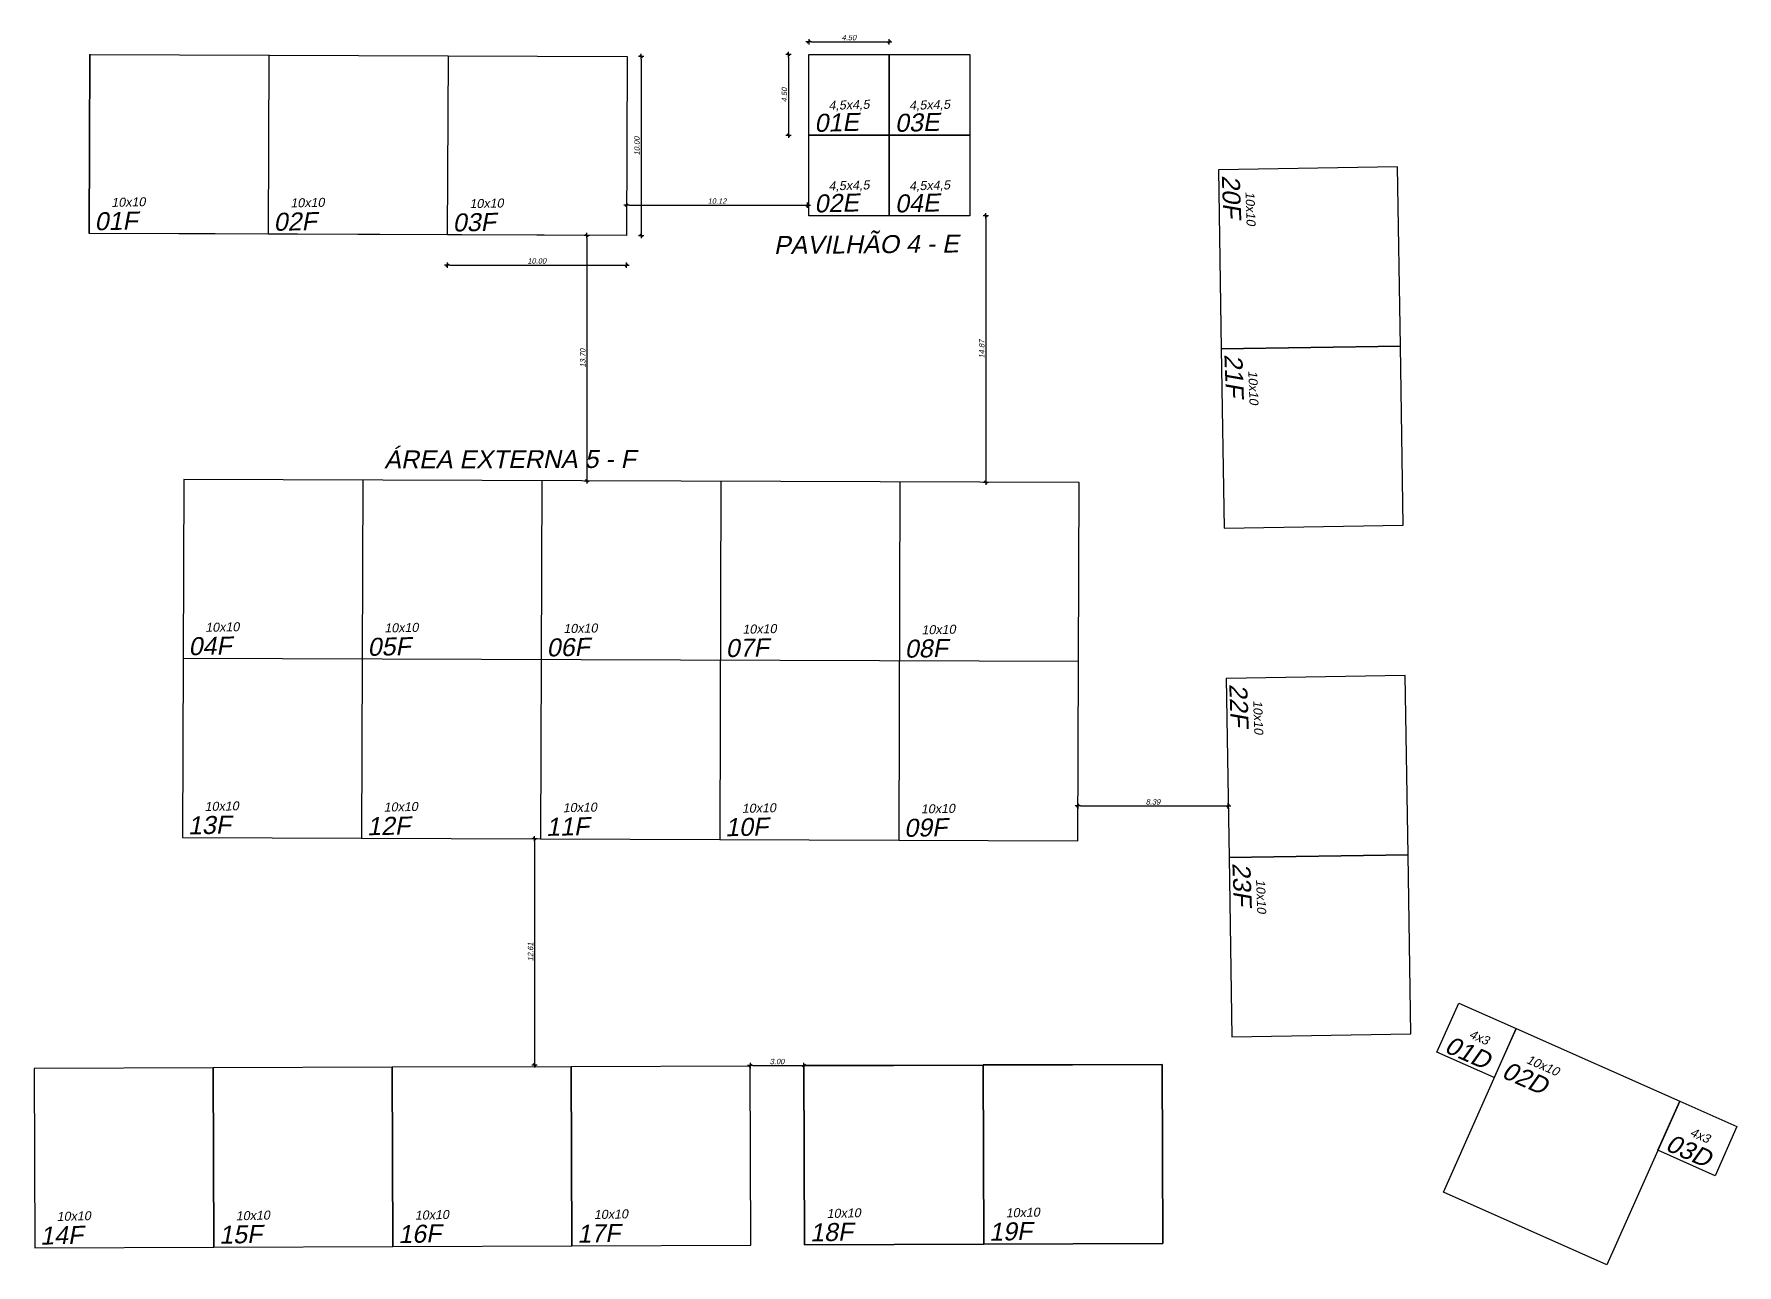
# Model space of a CAD drawing. Header units: metres. Extents: x 2113 to 5678, y -2764 to 956.
# Drawn here: x 3136 to 3231.1, y -2211.6 to -2142.9 of the extents above; entities that cross this region are included whole.
import ezdxf

# ---------------------------------------------------------------- set-up
doc = ezdxf.new("R2010")
doc.units = ezdxf.units.M
doc.header["$MEASUREMENT"] = 0
for name, color, linetype in [('_SETOR D', 22, 'Continuous'), ('_SETOR E', 11, 'Continuous'), ('_SETOR F', 30, 'Continuous'), ('PAREDE', 7, 'Continuous')]:
    doc.layers.add(name, color=color, linetype=linetype)
doc.styles.add('util2000', font='arial.ttf', dxfattribs={"oblique": 12.000028})
doc.dimstyles.new('int_1-50_m_MS_50', dxfattribs={"dimscale": 0.05, "dimtxt": 3, "dimasz": 1.5, "dimexe": 1, "dimexo": 0, "dimgap": 0.75, "dimtad": 1, "dimzin": 1, "dimdsep": 46, "dimtxsty": 'util2000', "dimblk": '_U2_SETA01', "dimcen": 1.5, "dimse1": 1, "dimse2": 1, "dimclrd": 1, "dimclre": 1, "dimclrt": 1, "dimazin": 3, "dimtfac": 1, "dimtix": 1, "dimtmove": 1, "dimatfit": 3, "dimldrblk": '_U2_SETA02', "dimfxl": 1, "dimtzin": 12, "dimarcsym": 0})

# ---------------------------------------------------------------- blocks, each defined once
blk = doc.blocks.new('_U2_SETA01')
at = {"color": 0}
for p, q in [((-1, 0), (1, 0)), ((0, -1), (0, 1))]:
    blk.add_line(p, q, dxfattribs=at)
blk.add_line((-0.5, -0.5), (0.5, 0.5))
blk = doc.blocks.new('*D684')
at = {"layer": 'Defpoints', "color": 0, "ltscale": 0.3, "transparency": 16777216}
for p in [(3159.059, -2154.14), (3169.059, -2154.181), (3169.059, -2155.827)]:
    blk.add_point(p, dxfattribs=at)
at = {"layer": 'PAREDE', "color": 1, "lineweight": -2, "ltscale": 0.3, "transparency": 16777216}
blk.add_line((3159.209, -2155.827), (3168.909, -2155.827), dxfattribs=at)
at = {"layer": 'PAREDE', "color": 1, "lineweight": -2, "ltscale": 0.3, "transparency": 16777216, "xscale": 0.15, "yscale": 0.15, "zscale": 0.15, "rotation": 180}
blk.add_blockref('_U2_SETA01', (3159.059, -2155.827), dxfattribs=at)
at = {"layer": 'PAREDE', "color": 1, "lineweight": -2, "ltscale": 0.3, "transparency": 16777216, "xscale": 0.15, "yscale": 0.15, "zscale": 0.15}
blk.add_blockref('_U2_SETA01', (3169.059, -2155.827), dxfattribs=at)
at = {"layer": 'PAREDE', "color": 1, "ltscale": 0.3, "transparency": 16777216, "insert": (3164.059, -2155.598), "char_height": 0.3, "attachment_point": 5, "style": 'util2000'}
blk.add_mtext('10.00', dxfattribs=at)
blk = doc.blocks.new('_U2_SETA02')
blk.add_solid([(-1, -0.17), (0, 0), (-1, 0.17)])
blk = doc.blocks.new('*D685')
at = {"layer": 'Defpoints', "color": 0, "ltscale": 0.3, "transparency": 16777216}
for p in [(3169.1, -2144.181), (3169.1, -2154.181), (3169.879, -2154.181)]:
    blk.add_point(p, dxfattribs=at)
at = {"layer": 'PAREDE', "color": 1, "lineweight": -2, "ltscale": 0.3, "transparency": 16777216}
blk.add_line((3169.879, -2144.331), (3169.879, -2154.031), dxfattribs=at)
at = {"layer": 'PAREDE', "color": 1, "lineweight": -2, "ltscale": 0.3, "transparency": 16777216, "xscale": 0.15, "yscale": 0.15, "zscale": 0.15}
for p, rotation in [((3169.879, -2144.181), 90), ((3169.879, -2154.181), 270)]:
    blk.add_blockref('_U2_SETA01', p, dxfattribs=dict(at, rotation=rotation))
at = {"layer": 'PAREDE', "color": 1, "ltscale": 0.3, "transparency": 16777216, "insert": (3169.651, -2149.181), "char_height": 0.3, "attachment_point": 5, "rotation": 90, "style": 'util2000'}
blk.add_mtext('10.00', dxfattribs=at)
blk = doc.blocks.new('*D686')
at = {"layer": 'Defpoints', "color": 0, "ltscale": 0.3, "transparency": 16777216}
for p in [(3179.24, -2144.081), (3178.112, -2148.581), (3179.207, -2148.581)]:
    blk.add_point(p, dxfattribs=at)
at = {"layer": 'PAREDE', "color": 1, "lineweight": -2, "ltscale": 0.3, "transparency": 16777216}
blk.add_line((3178.112, -2144.231), (3178.112, -2148.431), dxfattribs=at)
at = {"layer": 'PAREDE', "color": 1, "lineweight": -2, "ltscale": 0.3, "transparency": 16777216, "xscale": 0.15, "yscale": 0.15, "zscale": 0.15}
for p, rotation in [((3178.112, -2144.081), 90), ((3178.112, -2148.581), 270)]:
    blk.add_blockref('_U2_SETA01', p, dxfattribs=dict(at, rotation=rotation))
at = {"layer": 'PAREDE', "color": 1, "ltscale": 0.3, "transparency": 16777216, "insert": (3177.884, -2146.331), "char_height": 0.3, "attachment_point": 5, "rotation": 90, "style": 'util2000'}
blk.add_mtext('4.50', dxfattribs=at)
blk = doc.blocks.new('*D687')
at = {"layer": 'Defpoints', "color": 0, "ltscale": 0.3, "transparency": 16777216}
for p in [(3183.74, -2143.358), (3179.24, -2144.156), (3183.74, -2144.081)]:
    blk.add_point(p, dxfattribs=at)
at = {"layer": 'PAREDE', "color": 1, "lineweight": -2, "ltscale": 0.3, "transparency": 16777216}
blk.add_line((3179.39, -2143.358), (3183.59, -2143.358), dxfattribs=at)
at = {"layer": 'PAREDE', "color": 1, "lineweight": -2, "ltscale": 0.3, "transparency": 16777216, "xscale": 0.15, "yscale": 0.15, "zscale": 0.15, "rotation": 180}
blk.add_blockref('_U2_SETA01', (3179.24, -2143.358), dxfattribs=at)
at = {"layer": 'PAREDE', "color": 1, "lineweight": -2, "ltscale": 0.3, "transparency": 16777216, "xscale": 0.15, "yscale": 0.15, "zscale": 0.15}
blk.add_blockref('_U2_SETA01', (3183.74, -2143.358), dxfattribs=at)
at = {"layer": 'PAREDE', "color": 1, "ltscale": 0.3, "transparency": 16777216, "insert": (3181.49, -2143.13), "char_height": 0.3, "attachment_point": 5, "style": 'util2000'}
blk.add_mtext('4.50', dxfattribs=at)
blk = doc.blocks.new('*D688')
at = {"layer": 'Defpoints', "color": 0, "ltscale": 0.3, "transparency": 16777216}
for p in [(3169.066, -2152.419), (3179.184, -2152.487), (3179.184, -2152.487)]:
    blk.add_point(p, dxfattribs=at)
at = {"layer": 'PAREDE', "color": 1, "lineweight": -2, "ltscale": 0.3, "transparency": 16777216}
blk.add_line((3169.216, -2152.487), (3179.034, -2152.487), dxfattribs=at)
at = {"layer": 'PAREDE', "color": 1, "lineweight": -2, "ltscale": 0.3, "transparency": 16777216, "xscale": 0.15, "yscale": 0.15, "zscale": 0.15, "rotation": 180}
blk.add_blockref('_U2_SETA01', (3169.066, -2152.487), dxfattribs=at)
at = {"layer": 'PAREDE', "color": 1, "lineweight": -2, "ltscale": 0.3, "transparency": 16777216, "xscale": 0.15, "yscale": 0.15, "zscale": 0.15}
blk.add_blockref('_U2_SETA01', (3179.184, -2152.487), dxfattribs=at)
at = {"layer": 'PAREDE', "color": 1, "ltscale": 0.3, "transparency": 16777216, "insert": (3174.125, -2152.259), "char_height": 0.3, "attachment_point": 5, "style": 'util2000'}
blk.add_mtext('10.12', dxfattribs=at)
blk = doc.blocks.new('*D689')
at = {"layer": 'Defpoints', "color": 0, "ltscale": 0.3, "transparency": 16777216}
for p in [(3166.905, -2154.172), (3166.857, -2167.872), (3166.857, -2167.872)]:
    blk.add_point(p, dxfattribs=at)
at = {"layer": 'PAREDE', "color": 1, "lineweight": -2, "ltscale": 0.3, "transparency": 16777216}
blk.add_line((3166.857, -2154.322), (3166.857, -2167.722), dxfattribs=at)
at = {"layer": 'PAREDE', "color": 1, "lineweight": -2, "ltscale": 0.3, "transparency": 16777216, "xscale": 0.15, "yscale": 0.15, "zscale": 0.15}
for p, rotation in [((3166.857, -2154.172), 90), ((3166.857, -2167.872), 270)]:
    blk.add_blockref('_U2_SETA01', p, dxfattribs=dict(at, rotation=rotation))
at = {"layer": 'PAREDE', "color": 1, "ltscale": 0.3, "transparency": 16777216, "insert": (3166.629, -2161.022), "char_height": 0.3, "attachment_point": 5, "rotation": 90, "style": 'util2000'}
blk.add_mtext('13.70', dxfattribs=at)
blk = doc.blocks.new('*D690')
at = {"layer": 'Defpoints', "color": 0, "ltscale": 0.3, "transparency": 16777216}
for p in [(3164.27, -2187.863), (3163.936, -2200.471), (3163.936, -2200.471)]:
    blk.add_point(p, dxfattribs=at)
at = {"layer": 'PAREDE', "color": 1, "lineweight": -2, "ltscale": 0.3, "transparency": 16777216}
blk.add_line((3163.936, -2188.013), (3163.936, -2200.321), dxfattribs=at)
at = {"layer": 'PAREDE', "color": 1, "lineweight": -2, "ltscale": 0.3, "transparency": 16777216, "xscale": 0.15, "yscale": 0.15, "zscale": 0.15}
for p, rotation in [((3163.936, -2187.863), 90), ((3163.936, -2200.471), 270)]:
    blk.add_blockref('_U2_SETA01', p, dxfattribs=dict(at, rotation=rotation))
at = {"layer": 'PAREDE', "color": 1, "ltscale": 0.3, "transparency": 16777216, "insert": (3163.707, -2194.167), "char_height": 0.3, "attachment_point": 5, "rotation": 90, "style": 'util2000'}
blk.add_mtext('12.61', dxfattribs=at)
blk = doc.blocks.new('*D691')
at = {"layer": 'Defpoints', "color": 0, "ltscale": 0.3, "transparency": 16777216}
for p in [(3194.276, -2186.14), (3202.67, -2186.026), (3202.67, -2186.026)]:
    blk.add_point(p, dxfattribs=at)
at = {"layer": 'PAREDE', "color": 1, "lineweight": -2, "ltscale": 0.3, "transparency": 16777216}
blk.add_line((3194.426, -2186.026), (3202.52, -2186.026), dxfattribs=at)
at = {"layer": 'PAREDE', "color": 1, "lineweight": -2, "ltscale": 0.3, "transparency": 16777216, "xscale": 0.15, "yscale": 0.15, "zscale": 0.15, "rotation": 180}
blk.add_blockref('_U2_SETA01', (3194.276, -2186.026), dxfattribs=at)
at = {"layer": 'PAREDE', "color": 1, "lineweight": -2, "ltscale": 0.3, "transparency": 16777216, "xscale": 0.15, "yscale": 0.15, "zscale": 0.15}
blk.add_blockref('_U2_SETA01', (3202.67, -2186.026), dxfattribs=at)
at = {"layer": 'PAREDE', "color": 1, "ltscale": 0.3, "transparency": 16777216, "insert": (3198.473, -2185.798), "char_height": 0.3, "attachment_point": 5, "style": 'util2000'}
blk.add_mtext('8.39', dxfattribs=at)
blk = doc.blocks.new('*D692')
at = {"layer": 'Defpoints', "color": 0, "ltscale": 0.3, "transparency": 16777216}
for p in [(3188.24, -2153.081), (3189.125, -2167.949), (3189.138, -2167.949)]:
    blk.add_point(p, dxfattribs=at)
at = {"layer": 'PAREDE', "color": 1, "lineweight": -2, "ltscale": 0.3, "transparency": 16777216}
blk.add_line((3189.138, -2153.231), (3189.138, -2167.799), dxfattribs=at)
at = {"layer": 'PAREDE', "color": 1, "lineweight": -2, "ltscale": 0.3, "transparency": 16777216, "xscale": 0.15, "yscale": 0.15, "zscale": 0.15}
for p, rotation in [((3189.138, -2153.081), 90), ((3189.138, -2167.949), 270)]:
    blk.add_blockref('_U2_SETA01', p, dxfattribs=dict(at, rotation=rotation))
at = {"layer": 'PAREDE', "color": 1, "ltscale": 0.3, "transparency": 16777216, "insert": (3188.91, -2160.515), "char_height": 0.3, "attachment_point": 5, "rotation": 90, "style": 'util2000'}
blk.add_mtext('14.87', dxfattribs=at)
blk = doc.blocks.new('*D699')
at = {"layer": 'Defpoints', "color": 0, "ltscale": 0.3, "transparency": 16777216}
for p in [(3175.979, -2200.546), (3178.979, -2200.522), (3178.979, -2200.522)]:
    blk.add_point(p, dxfattribs=at)
at = {"layer": 'PAREDE', "color": 1, "lineweight": -2, "ltscale": 0.3, "transparency": 16777216}
blk.add_line((3176.129, -2200.522), (3178.829, -2200.522), dxfattribs=at)
at = {"layer": 'PAREDE', "color": 1, "lineweight": -2, "ltscale": 0.3, "transparency": 16777216, "xscale": 0.15, "yscale": 0.15, "zscale": 0.15, "rotation": 180}
blk.add_blockref('_U2_SETA01', (3175.979, -2200.522), dxfattribs=at)
at = {"layer": 'PAREDE', "color": 1, "lineweight": -2, "ltscale": 0.3, "transparency": 16777216, "xscale": 0.15, "yscale": 0.15, "zscale": 0.15}
blk.add_blockref('_U2_SETA01', (3178.979, -2200.522), dxfattribs=at)
at = {"layer": 'PAREDE', "color": 1, "ltscale": 0.3, "transparency": 16777216, "insert": (3177.479, -2200.294), "char_height": 0.3, "attachment_point": 5, "style": 'util2000'}
blk.add_mtext('3.00', dxfattribs=at)

msp = doc.modelspace()

# ---------------------------------------------------------------- linework, layer by layer
at = {"layer": '_SETOR D', "flags": 128}
for points in [[(3215.546, -2197.028), (3218.744, -2198.449), (3217.527, -2201.191), (3214.328, -2199.77)], [(3218.744, -2198.449), (3227.884, -2202.508), (3223.825, -2211.647), (3214.685, -2207.588)], [(3227.884, -2202.508), (3231.082, -2203.928), (3229.865, -2206.67), (3226.666, -2205.249)]]:
    msp.add_lwpolyline(points, close=True, dxfattribs=at)
at = {"layer": '_SETOR E'}
for points in [[(3183.74, -2144.081), (3183.74, -2148.581), (3179.24, -2148.581)], [(3188.24, -2148.581), (3183.74, -2148.581), (3183.74, -2144.081)], [(3179.24, -2148.581), (3183.74, -2148.581), (3183.74, -2153.081)], [(3183.74, -2153.081), (3183.74, -2148.581), (3188.24, -2148.581)]]:
    msp.add_lwpolyline(points, dxfattribs=at)
at = {"layer": '_SETOR E', "flags": 128}
msp.add_lwpolyline([(3179.24, -2144.081), (3188.24, -2144.081), (3188.24, -2153.081), (3179.24, -2153.081)], close=True, dxfattribs=at)
at = {"layer": '_SETOR F'}
for p, q in [((3139.1, -2144.059), (3139.059, -2154.07)), ((3149.1, -2144.1), (3149.059, -2154.1)), ((3159.1, -2144.14), (3159.059, -2154.14)), ((3169.1, -2144.181), (3169.059, -2154.181)), ((3154.34, -2167.828), (3154.27, -2187.828)), ((3164.34, -2167.863), (3164.27, -2187.863)), ((3174.34, -2167.898), (3174.27, -2187.898)), ((3184.34, -2167.933), (3184.27, -2187.933)), ((3194.305, -2177.968), (3144.305, -2177.793))]:
    msp.add_line(p, q, dxfattribs=at)
at = {"layer": '_SETOR F', "flags": 128}
for points in [[(3169.1, -2144.181), (3169.059, -2154.181), (3139.059, -2154.07), (3139.1, -2144.07), (3169.1, -2144.181)], [(3198.979, -2200.45), (3199.014, -2210.45), (3179.014, -2210.52), (3178.979, -2200.524), (3198.979, -2200.45)]]:
    msp.add_lwpolyline(points, dxfattribs=at)
at = {"layer": '_SETOR F'}
for points in [[(3212.284, -2160.348), (3212.124, -2150.349), (3202.125, -2150.51), (3202.286, -2160.508)], [(3212.445, -2170.347), (3212.284, -2160.348), (3202.286, -2160.508), (3202.446, -2170.507)], [(3144.27, -2187.793), (3194.27, -2187.968), (3194.34, -2167.968), (3144.34, -2167.794)], [(3212.715, -2188.745), (3212.555, -2178.747), (3202.556, -2178.907), (3202.717, -2188.906)], [(3212.876, -2198.744), (3212.715, -2188.745), (3202.717, -2188.906), (3202.877, -2198.905)], [(3145.98, -2200.65), (3135.98, -2200.685), (3136.014, -2210.685), (3146.014, -2210.65)], [(3155.979, -2200.615), (3145.98, -2200.65), (3146.014, -2210.65), (3156.014, -2210.615)], [(3165.979, -2200.581), (3155.979, -2200.615), (3156.014, -2210.615), (3166.014, -2210.581)], [(3175.979, -2200.546), (3165.979, -2200.581), (3166.014, -2210.581), (3176.014, -2210.546)], [(3188.979, -2200.487), (3178.979, -2200.522), (3179.014, -2210.522), (3189.014, -2210.487)], [(3198.979, -2200.45), (3188.979, -2200.485), (3189.014, -2210.485), (3199.014, -2210.45)]]:
    msp.add_lwpolyline(points, close=True, dxfattribs=at)
msp.add_lwpolyline([(3169.059, -2154.181), (3146.1, -2154.088), (3139.059, -2154.07)], dxfattribs=at)

# ---------------------------------------------------------------- texts
at = {"layer": '_SETOR D', "char_height": 0.5, "attachment_point": 7, "rotation": 336.41049, "style": 'util2000'}
for s, insert in [('{\\f@Arial Unicode MS|b0|i0|c0|p34;4x3}', (3216.074, -2198.946)), ('{\\f@Arial Unicode MS|b0|i0|c0|p34;10x10}', (3219.273, -2200.366)), ('{\\f@Arial Unicode MS|b0|i0|c0|p34;4x3}', (3228.412, -2204.425))]:
    msp.add_mtext(s, dxfattribs=dict(at, insert=insert))
at = {"layer": '_SETOR D', "char_height": 0.7, "width": 1.45529, "attachment_point": 7, "rotation": 336.41049, "style": 'util2000'}
for s, insert in [('{\\f@Arial Unicode MS|b0|i0|c0|p34;\\P\\H1.4286x;01D}', (3214.678, -2199.749)), ('{\\f@Arial Unicode MS|b0|i0|c0|p34;\\P\\H1.4286x;02D}', (3217.876, -2201.169)), ('{\\f@Arial Unicode MS|b0|i0|c0|p34;\\P\\H1.4286x;03D}', (3227.016, -2205.228))]:
    msp.add_mtext(s, dxfattribs=dict(at, insert=insert))
at = {"layer": '_SETOR E', "char_height": 0.7, "attachment_point": 7, "style": 'util2000'}
for s, insert, width, rotation in [('{\\f@Arial Unicode MS|b0|i0|c0|p34;\\P\\H1.4286x;01E}', (3179.571, -2148.413), 1.45529, 1.57614), ('{\\f@Arial Unicode MS|b0|i0|c0|p34;\\P\\H1.4286x;03E}', (3184.071, -2148.413), 1.45529, 1.57614), ('{\\f@Arial Unicode MS|b0|i0|c0|p34;\\P\\H1.4286x;02E}', (3179.571, -2152.913), 1.45529, 1.57614), ('{\\f@Arial Unicode MS|b0|i0|c0|p34;\\P\\H1.4286x;04E}', (3184.071, -2152.913), 1.45529, 1.57614), ('{\\f@Arial Unicode MS|b0|i0|c0|p34;\\P\\H1.4286x;PAVILHÃO 4 - E}', (3177.298, -2155.23), 31.11249, 0.51211)]:
    msp.add_mtext(s, dxfattribs=dict(at, insert=insert, width=width, rotation=rotation))
at = {"layer": '_SETOR E', "char_height": 0.5, "attachment_point": 7, "rotation": 1.57614, "style": 'util2000'}
for insert in [(3180.354, -2147.258), (3184.854, -2147.258), (3180.354, -2151.758), (3184.854, -2151.758)]:
    msp.add_mtext('{\\f@Arial Unicode MS|b0|i0|c0|p34;4,5x4,5}', dxfattribs=dict(at, insert=insert))
at = {"layer": '_SETOR F', "char_height": 0.7, "attachment_point": 7, "style": 'util2000'}
for s, insert, width, rotation in [('{\\f@Arial Unicode MS|b0|i0|c0|p34;\\P\\H1.4286x;20F}', (3202.296, -2150.816), 1.45529, 272.1106), ('{\\f@Arial Unicode MS|b0|i0|c0|p34;\\P\\H1.4286x;01F}', (3139.368, -2153.904), 1.45529, 1.19107), ('{\\f@Arial Unicode MS|b0|i0|c0|p34;\\P\\H1.4286x;02F}', (3149.368, -2153.934), 1.45529, 1.19107), ('{\\f@Arial Unicode MS|b0|i0|c0|p34;\\P\\H1.4286x;03F}', (3159.368, -2153.974), 1.45529, 1.19107), ('{\\f@Arial Unicode MS|b0|i0|c0|p34;\\P\\H1.4286x;21F}', (3202.456, -2160.814), 1.45529, 272.1106), ('{\\f@Arial Unicode MS|b0|i0|c0|p34;\\P\\H1.4286x;ÁREA EXTERNA 5 - F}', (3155.537, -2167.196), 31.11249, 0.12705), ('{\\f@Arial Unicode MS|b0|i0|c0|p34;\\P\\H1.4286x;04F}', (3144.614, -2177.628), 1.45529, 1.19107), ('{\\f@Arial Unicode MS|b0|i0|c0|p34;\\P\\H1.4286x;05F}', (3154.614, -2177.662), 1.45529, 1.19107), ('{\\f@Arial Unicode MS|b0|i0|c0|p34;\\P\\H1.4286x;06F}', (3164.614, -2177.697), 1.45529, 1.19107), ('{\\f@Arial Unicode MS|b0|i0|c0|p34;\\P\\H1.4286x;07F}', (3174.614, -2177.732), 1.45529, 1.19107), ('{\\f@Arial Unicode MS|b0|i0|c0|p34;\\P\\H1.4286x;08F}', (3184.613, -2177.767), 1.45529, 1.19107), ('{\\f@Arial Unicode MS|b0|i0|c0|p34;\\P\\H1.4286x;22F}', (3202.727, -2179.213), 1.45529, 272.1106), ('{\\f@Arial Unicode MS|b0|i0|c0|p34;\\P\\H1.4286x;13F}', (3144.579, -2187.628), 1.45529, 1.19107), ('{\\f@Arial Unicode MS|b0|i0|c0|p34;\\P\\H1.4286x;12F}', (3154.579, -2187.662), 1.45529, 1.19107), ('{\\f@Arial Unicode MS|b0|i0|c0|p34;\\P\\H1.4286x;11F}', (3164.579, -2187.697), 1.45529, 1.19107), ('{\\f@Arial Unicode MS|b0|i0|c0|p34;\\P\\H1.4286x;10F}', (3174.579, -2187.732), 1.45529, 1.19107), ('{\\f@Arial Unicode MS|b0|i0|c0|p34;\\P\\H1.4286x;09F}', (3184.579, -2187.767), 1.45529, 1.19107), ('{\\f@Arial Unicode MS|b0|i0|c0|p34;\\P\\H1.4286x;23F}', (3202.887, -2189.212), 1.45529, 272.1106), ('{\\f@Arial Unicode MS|b0|i0|c0|p34;\\P\\H1.4286x;14F}', (3136.322, -2210.518), 1.45529, 1.3906), ('{\\f@Arial Unicode MS|b0|i0|c0|p34;\\P\\H1.4286x;15F}', (3146.322, -2210.483), 1.45529, 1.3906), ('{\\f@Arial Unicode MS|b0|i0|c0|p34;\\P\\H1.4286x;16F}', (3156.322, -2210.449), 1.45529, 1.3906), ('{\\f@Arial Unicode MS|b0|i0|c0|p34;\\P\\H1.4286x;17F}', (3166.322, -2210.414), 1.45529, 1.3906), ('{\\f@Arial Unicode MS|b0|i0|c0|p34;\\P\\H1.4286x;18F}', (3179.322, -2210.355), 1.45529, 1.3906), ('{\\f@Arial Unicode MS|b0|i0|c0|p34;\\P\\H1.4286x;19F}', (3189.322, -2210.318), 1.45529, 1.3906)]:
    msp.add_mtext(s, dxfattribs=dict(at, insert=insert, width=width, rotation=rotation))
at = {"layer": '_SETOR F', "char_height": 0.5, "attachment_point": 7, "style": 'util2000'}
for insert, rotation in [((3140.299, -2152.589), 1.19107), ((3150.299, -2152.62), 1.19107), ((3160.299, -2152.66), 1.19107), ((3203.625, -2151.726), 272.1106), ((3203.786, -2161.724), 272.1106), ((3145.545, -2176.313), 1.19107), ((3155.545, -2176.348), 1.19107), ((3165.545, -2176.383), 1.19107), ((3175.545, -2176.418), 1.19107), ((3185.545, -2176.452), 1.19107), ((3204.056, -2180.123), 272.1106), ((3145.51, -2186.313), 1.19107), ((3155.51, -2186.348), 1.19107), ((3165.51, -2186.383), 1.19107), ((3175.51, -2186.418), 1.19107), ((3185.51, -2186.452), 1.19107), ((3204.217, -2190.122), 272.1106), ((3137.249, -2209.2), 1.3906), ((3147.249, -2209.166), 1.3906), ((3157.249, -2209.131), 1.3906), ((3167.249, -2209.096), 1.3906), ((3180.249, -2209.037), 1.3906), ((3190.249, -2209), 1.3906)]:
    msp.add_mtext('{\\f@Arial Unicode MS|b0|i0|c0|p34;10x10}', dxfattribs=dict(at, insert=insert, rotation=rotation))

# ---------------------------------------------------------------- dimensions: what is measured, and where the dimension line sits
at = {"layer": 'PAREDE', "ltscale": 0.3}
for base, p1, p2, picture, middle in [((3183.74, -2143.358), (3179.24, -2144.156), (3183.74, -2144.081), '*D687', (3181.49, -2143.13)), ((3179.184, -2152.487), (3169.066, -2152.419), (3179.184, -2152.487), '*D688', (3174.125, -2152.259)), ((3169.059, -2155.827), (3159.059, -2154.14), (3169.059, -2154.181), '*D684', (3164.059, -2155.598)), ((3202.67, -2186.026), (3194.276, -2186.14), (3202.67, -2186.026), '*D691', (3198.473, -2185.798)), ((3178.979, -2200.522), (3175.979, -2200.546), (3178.979, -2200.522), '*D699', (3177.479, -2200.294))]:
    dim = msp.add_linear_dim(base=base, p1=p1, p2=p2, dimstyle='int_1-50_m_MS_50', override={"dimscale": 0.1, "dimtad": 3}, dxfattribs=at)
    dim.commit()
    dim.dimension.update_dxf_attribs({"geometry": picture, "text_midpoint": middle})
for base, p1, p2, picture, middle in [((3169.879, -2154.181), (3169.1, -2144.181), (3169.1, -2154.181), '*D685', (3169.651, -2149.181)), ((3178.112, -2148.581), (3179.24, -2144.081), (3179.207, -2148.581), '*D686', (3177.884, -2146.331)), ((3189.138, -2167.949), (3188.24, -2153.081), (3189.125, -2167.949), '*D692', (3188.91, -2160.515)), ((3166.857, -2167.872), (3166.905, -2154.172), (3166.857, -2167.872), '*D689', (3166.629, -2161.022)), ((3163.936, -2200.471), (3164.27, -2187.863), (3163.936, -2200.471), '*D690', (3163.707, -2194.167))]:
    dim = msp.add_linear_dim(base=base, p1=p1, p2=p2, angle=90, dimstyle='int_1-50_m_MS_50', override={"dimscale": 0.1, "dimtad": 3}, dxfattribs=at)
    dim.commit()
    dim.dimension.update_dxf_attribs({"geometry": picture, "text_midpoint": middle})

doc.saveas('drawing.dxf')
